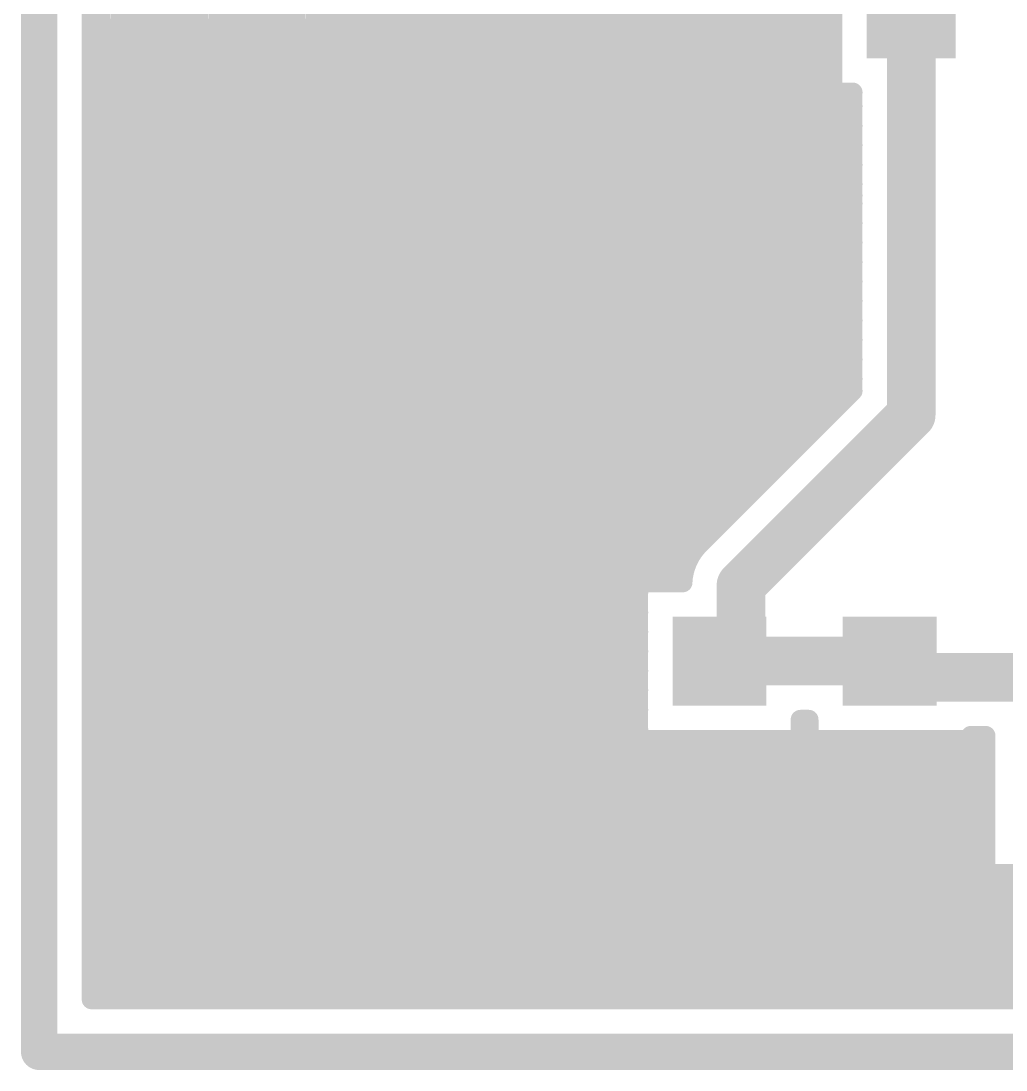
# Model space of a CAD drawing. Header units: inches. Extents: x 0 to 226, y 0 to 70.
# Drawn here: x -0.19 to 10.1, y -0.19 to 10.76 of the extents above; entities that cross this region are included whole.
import ezdxf

# ---------------------------------------------------------------- set-up
doc = ezdxf.new("R2010")
doc.units = ezdxf.units.IN
doc.layers.add('Keep-Out Layer', color=6, linetype='Continuous')
doc.layers.add('Top Layer', color=1, linetype='Continuous')

msp = doc.modelspace()

# ---------------------------------------------------------------- linework, layer by layer
at = {"layer": 'Keep-Out Layer'}
for points in [[(0, 0, 0.381, 0.381, 0), (0, 24.83, 0.381, 0.381, 0)], [(0, 0, 0.381, 0.381, 0), (19.441, 0, 0.381, 0.381, 0)]]:
    msp.add_lwpolyline(points, format="xyseb", dxfattribs=at)
msp.add_lwpolyline([(-0.095, 0, 0.191, 0.191, 1), (0.095, 0, 0.191, 0.191, 1)], format="xyseb", close=True, dxfattribs=at)
msp.add_lwpolyline([(-0.095, 0, 0.191, 0.191, 1), (0.095, 0, 0.191, 0.191, 1)], format="xyseb", close=True, dxfattribs=at)
at = {"layer": 'Top Layer'}
for points in [[(0.546, 0.546, 0.203, 0.203, 0), (0.546, 18.506, 0.203, 0.203, 0)], [(0.646, 0.546, 0.203, 0.203, 0), (0.646, 18.506, 0.203, 0.203, 0)], [(0.85, 0.546, 0.203, 0.203, 0), (0.85, 18.506, 0.203, 0.203, 0)], [(1.053, 0.546, 0.203, 0.203, 0), (1.053, 18.506, 0.203, 0.203, 0)], [(1.256, 0.546, 0.203, 0.203, 0), (1.256, 18.506, 0.203, 0.203, 0)], [(1.459, 0.546, 0.203, 0.203, 0), (1.459, 18.506, 0.203, 0.203, 0)], [(1.662, 0.546, 0.203, 0.203, 0), (1.662, 18.506, 0.203, 0.203, 0)], [(1.866, 0.546, 0.203, 0.203, 0), (1.866, 18.506, 0.203, 0.203, 0)], [(2.069, 0.546, 0.203, 0.203, 0), (2.069, 18.506, 0.203, 0.203, 0)], [(2.272, 0.546, 0.203, 0.203, 0), (2.272, 18.506, 0.203, 0.203, 0)], [(2.475, 0.546, 0.203, 0.203, 0), (2.475, 18.506, 0.203, 0.203, 0)], [(2.678, 0.546, 0.203, 0.203, 0), (2.678, 18.506, 0.203, 0.203, 0)], [(2.882, 0.546, 0.203, 0.203, 0), (2.882, 18.506, 0.203, 0.203, 0)], [(3.085, 0.546, 0.203, 0.203, 0), (3.085, 18.506, 0.203, 0.203, 0)], [(3.288, 0.546, 0.203, 0.203, 0), (3.288, 18.506, 0.203, 0.203, 0)], [(3.491, 0.546, 0.203, 0.203, 0), (3.491, 18.506, 0.203, 0.203, 0)], [(3.694, 0.546, 0.203, 0.203, 0), (3.694, 18.506, 0.203, 0.203, 0)], [(3.898, 0.546, 0.203, 0.203, 0), (3.898, 18.506, 0.203, 0.203, 0)], [(4.101, 0.546, 0.203, 0.203, 0), (4.101, 18.506, 0.203, 0.203, 0)], [(4.304, 0.546, 0.203, 0.203, 0), (4.304, 18.506, 0.203, 0.203, 0)], [(4.507, 0.546, 0.203, 0.203, 0), (4.507, 18.506, 0.203, 0.203, 0)], [(4.71, 0.546, 0.203, 0.203, 0), (4.71, 18.506, 0.203, 0.203, 0)], [(4.914, 0.546, 0.203, 0.203, 0), (4.914, 18.506, 0.203, 0.203, 0)], [(5.117, 0.546, 0.203, 0.203, 0), (5.117, 18.506, 0.203, 0.203, 0)], [(5.32, 0.546, 0.203, 0.203, 0), (5.32, 18.506, 0.203, 0.203, 0)], [(5.523, 0.546, 0.203, 0.203, 0), (5.523, 18.506, 0.203, 0.203, 0)], [(5.726, 0.546, 0.203, 0.203, 0), (5.726, 18.506, 0.203, 0.203, 0)], [(5.93, 0.546, 0.203, 0.203, 0), (5.93, 18.506, 0.203, 0.203, 0)], [(6.133, 0.546, 0.203, 0.203, 0), (6.133, 18.506, 0.203, 0.203, 0)], [(6.336, 4.898, 0.203, 0.203, 0), (6.336, 18.506, 0.203, 0.203, 0)], [(6.539, 4.898, 0.203, 0.203, 0), (6.539, 18.506, 0.203, 0.203, 0)], [(6.742, 5.04, 0.203, 0.203, 0), (6.742, 18.506, 0.203, 0.203, 0)], [(6.946, 5.35, 0.203, 0.203, 0), (6.946, 18.506, 0.203, 0.203, 0)], [(7.149, 5.553, 0.203, 0.203, 0), (7.149, 18.506, 0.203, 0.203, 0)], [(7.352, 5.756, 0.203, 0.203, 0), (7.352, 18.506, 0.203, 0.203, 0)], [(7.555, 5.959, 0.203, 0.203, 0), (7.555, 18.506, 0.203, 0.203, 0)], [(7.758, 6.163, 0.203, 0.203, 0), (7.758, 18.506, 0.203, 0.203, 0)], [(7.962, 6.366, 0.203, 0.203, 0), (7.962, 18.506, 0.203, 0.203, 0)], [(8.165, 6.569, 0.203, 0.203, 0), (8.165, 18.506, 0.203, 0.203, 0)], [(8.284, 10.015, 0.203, 0.203, 0), (8.284, 11.706, 0.203, 0.203, 0)], [(9.105, 8.94, 0.508, 0.508, 0), (9.105, 10.86, 0.508, 0.508, 0)], [(0.546, 10.682, 0.203, 0.203, 0), (8.284, 10.682, 0.203, 0.203, 0)], [(0.546, 10.479, 0.203, 0.203, 0), (8.284, 10.479, 0.203, 0.203, 0)], [(0.546, 10.276, 0.203, 0.203, 0), (8.284, 10.276, 0.203, 0.203, 0)], [(0.546, 10.073, 0.203, 0.203, 0), (8.284, 10.073, 0.203, 0.203, 0)], [(8.284, 10.015, 0.203, 0.203, 0), (8.495, 10.015, 0.203, 0.203, 0)], [(8.368, 6.772, 0.203, 0.203, 0), (8.368, 10.015, 0.203, 0.203, 0)], [(8.495, 8.94, 0.203, 0.203, 0), (8.495, 10.015, 0.203, 0.203, 0)], [(0.546, 9.87, 0.203, 0.203, 0), (8.495, 9.87, 0.203, 0.203, 0)], [(0.546, 9.666, 0.203, 0.203, 0), (8.495, 9.666, 0.203, 0.203, 0)], [(0.546, 9.463, 0.203, 0.203, 0), (8.495, 9.463, 0.203, 0.203, 0)], [(0.546, 9.26, 0.203, 0.203, 0), (8.495, 9.26, 0.203, 0.203, 0)], [(0.546, 9.057, 0.203, 0.203, 0), (8.495, 9.057, 0.203, 0.203, 0)], [(9.105, 6.647, 0.508, 0.508, 0), (9.105, 8.94, 0.508, 0.508, 0)], [(8.495, 6.899, 0.203, 0.203, 0), (8.495, 8.94, 0.203, 0.203, 0)], [(0.546, 8.854, 0.203, 0.203, 0), (8.495, 8.854, 0.203, 0.203, 0)], [(0.546, 8.65, 0.203, 0.203, 0), (8.495, 8.65, 0.203, 0.203, 0)], [(0.546, 8.447, 0.203, 0.203, 0), (8.495, 8.447, 0.203, 0.203, 0)], [(0.546, 8.244, 0.203, 0.203, 0), (8.495, 8.244, 0.203, 0.203, 0)], [(0.546, 8.041, 0.203, 0.203, 0), (8.495, 8.041, 0.203, 0.203, 0)], [(0.546, 7.838, 0.203, 0.203, 0), (8.495, 7.838, 0.203, 0.203, 0)], [(0.546, 7.634, 0.203, 0.203, 0), (8.495, 7.634, 0.203, 0.203, 0)], [(0.546, 7.431, 0.203, 0.203, 0), (8.495, 7.431, 0.203, 0.203, 0)], [(0.546, 7.228, 0.203, 0.203, 0), (8.495, 7.228, 0.203, 0.203, 0)], [(0.546, 7.025, 0.203, 0.203, 0), (8.495, 7.025, 0.203, 0.203, 0)], [(0.546, 6.822, 0.203, 0.203, 0), (8.418, 6.822, 0.203, 0.203, 0)], [(6.897, 5.301, 0.203, 0.203, 0), (8.495, 6.899, 0.203, 0.203, 0)], [(7.328, 4.87, 0.508, 0.508, 0), (9.105, 6.647, 0.508, 0.508, 0)], [(0.546, 6.618, 0.203, 0.203, 0), (8.214, 6.618, 0.203, 0.203, 0)], [(0.546, 6.415, 0.203, 0.203, 0), (8.011, 6.415, 0.203, 0.203, 0)], [(0.546, 6.212, 0.203, 0.203, 0), (7.808, 6.212, 0.203, 0.203, 0)], [(0.546, 6.009, 0.203, 0.203, 0), (7.605, 6.009, 0.203, 0.203, 0)], [(0.546, 5.806, 0.203, 0.203, 0), (7.402, 5.806, 0.203, 0.203, 0)], [(0.546, 5.602, 0.203, 0.203, 0), (7.198, 5.602, 0.203, 0.203, 0)], [(0.546, 5.399, 0.203, 0.203, 0), (6.995, 5.399, 0.203, 0.203, 0)], [(6.719, 4.898, 0.203, 0.203, -0.186704), (6.897, 5.301, 0.203, 0.203, 0)], [(6.719, 4.898, 0.203, 0.203, -0.186704), (6.897, 5.301, 0.203, 0.203, 0)], [(0.546, 5.196, 0.203, 0.203, 0), (6.813, 5.196, 0.203, 0.203, 0)], [(0.546, 4.993, 0.203, 0.203, 0), (6.731, 4.993, 0.203, 0.203, 0)], [(7.328, 4.289, 0.508, 0.508, 0), (7.328, 4.87, 0.508, 0.508, 0)], [(6.257, 3.257, 0.203, 0.203, 0), (6.257, 4.898, 0.203, 0.203, 0)], [(6.257, 4.898, 0.203, 0.203, 0), (6.719, 4.898, 0.203, 0.203, 0)], [(0.546, 4.79, 0.203, 0.203, 0), (6.257, 4.79, 0.203, 0.203, 0)], [(0.546, 4.586, 0.203, 0.203, 0), (6.257, 4.586, 0.203, 0.203, 0)], [(7.117, 4.078, 0.508, 0.508, 0), (7.328, 4.289, 0.508, 0.508, 0)], [(0.546, 4.383, 0.203, 0.203, 0), (6.257, 4.383, 0.203, 0.203, 0)], [(0.546, 4.18, 0.203, 0.203, 0), (6.257, 4.18, 0.203, 0.203, 0)], [(7.103, 4.078, 0.508, 0.508, 0), (7.117, 4.078, 0.508, 0.508, 0)], [(7.103, 4.078, 0.508, 0.508, 0), (8.881, 4.078, 0.508, 0.508, 0)], [(8.881, 4.078, 0.508, 0.508, 0), (9.051, 3.908, 0.508, 0.508, 0)], [(9.051, 3.908, 0.508, 0.508, 0), (10.545, 3.908, 0.508, 0.508, 0)], [(0.546, 3.977, 0.203, 0.203, 0), (6.257, 3.977, 0.203, 0.203, 0)], [(0.546, 3.774, 0.203, 0.203, 0), (6.257, 3.774, 0.203, 0.203, 0)], [(0.546, 3.57, 0.203, 0.203, 0), (6.257, 3.57, 0.203, 0.203, 0)], [(7.949, 3.468, 0.203, 0.203, 0), (8.036, 3.468, 0.203, 0.203, 0)], [(7.949, 3.257, 0.203, 0.203, 0), (7.949, 3.468, 0.203, 0.203, 0)], [(7.962, 0.546, 0.203, 0.203, 0), (7.962, 3.468, 0.203, 0.203, 0)], [(8.036, 3.257, 0.203, 0.203, 0), (8.036, 3.468, 0.203, 0.203, 0)], [(0.546, 3.367, 0.203, 0.203, 0), (6.257, 3.367, 0.203, 0.203, 0)], [(7.949, 3.367, 0.203, 0.203, 0), (8.036, 3.367, 0.203, 0.203, 0)], [(9.727, 3.299, 0.203, 0.203, 0), (9.883, 3.299, 0.203, 0.203, 0)], [(9.79, 0.546, 0.203, 0.203, 0), (9.79, 3.299, 0.203, 0.203, 0)], [(9.883, 1.859, 0.203, 0.203, 0), (9.883, 3.299, 0.203, 0.203, 0)], [(6.257, 3.257, 0.203, 0.203, 0), (7.949, 3.257, 0.203, 0.203, 0)], [(6.336, 0.546, 0.203, 0.203, 0), (6.336, 3.257, 0.203, 0.203, 0)], [(6.539, 0.546, 0.203, 0.203, 0), (6.539, 3.257, 0.203, 0.203, 0)], [(6.742, 0.546, 0.203, 0.203, 0), (6.742, 3.257, 0.203, 0.203, 0)], [(6.946, 0.546, 0.203, 0.203, 0), (6.946, 3.257, 0.203, 0.203, 0)], [(7.149, 0.546, 0.203, 0.203, 0), (7.149, 3.257, 0.203, 0.203, 0)], [(7.352, 0.546, 0.203, 0.203, 0), (7.352, 3.257, 0.203, 0.203, 0)], [(7.555, 0.546, 0.203, 0.203, 0), (7.555, 3.257, 0.203, 0.203, 0)], [(7.758, 0.546, 0.203, 0.203, 0), (7.758, 3.257, 0.203, 0.203, 0)], [(8.036, 3.257, 0.203, 0.203, 0), (9.727, 3.257, 0.203, 0.203, 0)], [(8.165, 0.546, 0.203, 0.203, 0), (8.165, 3.257, 0.203, 0.203, 0)], [(8.368, 0.546, 0.203, 0.203, 0), (8.368, 3.257, 0.203, 0.203, 0)], [(8.571, 0.546, 0.203, 0.203, 0), (8.571, 3.257, 0.203, 0.203, 0)], [(8.774, 0.546, 0.203, 0.203, 0), (8.774, 3.257, 0.203, 0.203, 0)], [(8.978, 0.546, 0.203, 0.203, 0), (8.978, 3.257, 0.203, 0.203, 0)], [(9.181, 0.546, 0.203, 0.203, 0), (9.181, 3.257, 0.203, 0.203, 0)], [(9.384, 0.546, 0.203, 0.203, 0), (9.384, 3.257, 0.203, 0.203, 0)], [(9.587, 0.546, 0.203, 0.203, 0), (9.587, 3.257, 0.203, 0.203, 0)], [(0.546, 3.164, 0.203, 0.203, 0), (9.883, 3.164, 0.203, 0.203, 0)], [(0.546, 2.961, 0.203, 0.203, 0), (9.883, 2.961, 0.203, 0.203, 0)], [(0.546, 2.758, 0.203, 0.203, 0), (9.883, 2.758, 0.203, 0.203, 0)], [(0.546, 2.554, 0.203, 0.203, 0), (9.883, 2.554, 0.203, 0.203, 0)], [(0.546, 2.351, 0.203, 0.203, 0), (9.883, 2.351, 0.203, 0.203, 0)], [(0.546, 2.148, 0.203, 0.203, 0), (9.883, 2.148, 0.203, 0.203, 0)], [(0.546, 1.945, 0.203, 0.203, 0), (9.883, 1.945, 0.203, 0.203, 0)], [(9.883, 1.859, 0.203, 0.203, 0), (11.594, 1.859, 0.203, 0.203, 0)], [(9.994, 0.546, 0.203, 0.203, 0), (9.994, 1.859, 0.203, 0.203, 0)], [(0.546, 1.742, 0.203, 0.203, 0), (18.894, 1.742, 0.203, 0.203, 0)], [(0.546, 1.538, 0.203, 0.203, 0), (18.894, 1.538, 0.203, 0.203, 0)], [(0.546, 1.335, 0.203, 0.203, 0), (18.894, 1.335, 0.203, 0.203, 0)], [(0.546, 1.132, 0.203, 0.203, 0), (18.894, 1.132, 0.203, 0.203, 0)], [(0.546, 0.929, 0.203, 0.203, 0), (18.894, 0.929, 0.203, 0.203, 0)], [(0.546, 0.726, 0.203, 0.203, 0), (18.894, 0.726, 0.203, 0.203, 0)], [(0.546, 0.546, 0.203, 0.203, 0), (18.894, 0.546, 0.203, 0.203, 0)]]:
    msp.add_lwpolyline(points, format="xyseb", dxfattribs=at)
for points in [[(8.978, 10.86, 0.254, 0.254, 1), (9.232, 10.86, 0.254, 0.254, 1)], [(3.711, 10.687, 0.305, 0.305, 1), (4.016, 10.687, 0.305, 0.305, 1)], [(2.111, 10.619, 0.305, 0.305, 1), (2.416, 10.619, 0.305, 0.305, 1)], [(0.495, 10.682, 0.102, 0.102, 1), (0.597, 10.682, 0.102, 0.102, 1)], [(8.233, 10.682, 0.102, 0.102, 1), (8.335, 10.682, 0.102, 0.102, 1)], [(0.495, 10.479, 0.102, 0.102, 1), (0.597, 10.479, 0.102, 0.102, 1)], [(8.233, 10.479, 0.102, 0.102, 1), (8.335, 10.479, 0.102, 0.102, 1)], [(0.495, 10.276, 0.102, 0.102, 1), (0.597, 10.276, 0.102, 0.102, 1)], [(8.233, 10.276, 0.102, 0.102, 1), (8.335, 10.276, 0.102, 0.102, 1)], [(5.836, 9.861, 0.356, 0.356, 1), (6.191, 9.861, 0.356, 0.356, 1)], [(0.495, 10.073, 0.102, 0.102, 1), (0.597, 10.073, 0.102, 0.102, 1)], [(7.444, 9.756, 0.356, 0.356, 1), (7.8, 9.756, 0.356, 0.356, 1)], [(8.233, 10.073, 0.102, 0.102, 1), (8.335, 10.073, 0.102, 0.102, 1)], [(8.233, 10.015, 0.102, 0.102, 1), (8.335, 10.015, 0.102, 0.102, 1)], [(8.233, 10.015, 0.102, 0.102, 1), (8.335, 10.015, 0.102, 0.102, 1)], [(8.317, 10.015, 0.102, 0.102, 1), (8.419, 10.015, 0.102, 0.102, 1)], [(8.444, 10.015, 0.102, 0.102, 1), (8.546, 10.015, 0.102, 0.102, 1)], [(8.444, 10.015, 0.102, 0.102, 1), (8.546, 10.015, 0.102, 0.102, 1)], [(0.495, 9.87, 0.102, 0.102, 1), (0.597, 9.87, 0.102, 0.102, 1)], [(8.444, 9.87, 0.102, 0.102, 1), (8.546, 9.87, 0.102, 0.102, 1)], [(0.495, 9.666, 0.102, 0.102, 1), (0.597, 9.666, 0.102, 0.102, 1)], [(8.444, 9.666, 0.102, 0.102, 1), (8.546, 9.666, 0.102, 0.102, 1)], [(5.237, 9.35, 0.356, 0.356, 1), (5.592, 9.35, 0.356, 0.356, 1)], [(0.495, 9.463, 0.102, 0.102, 1), (0.597, 9.463, 0.102, 0.102, 1)], [(8.444, 9.463, 0.102, 0.102, 1), (8.546, 9.463, 0.102, 0.102, 1)], [(0.495, 9.26, 0.102, 0.102, 1), (0.597, 9.26, 0.102, 0.102, 1)], [(2.418, 9.111, 0.305, 0.305, 1), (2.723, 9.111, 0.305, 0.305, 1)], [(8.444, 9.26, 0.102, 0.102, 1), (8.546, 9.26, 0.102, 0.102, 1)], [(1.021, 8.958, 0.305, 0.305, 1), (1.326, 8.958, 0.305, 0.305, 1)], [(3.815, 8.937, 0.305, 0.305, 1), (4.119, 8.937, 0.305, 0.305, 1)], [(0.495, 9.057, 0.102, 0.102, 1), (0.597, 9.057, 0.102, 0.102, 1)], [(8.444, 9.057, 0.102, 0.102, 1), (8.546, 9.057, 0.102, 0.102, 1)], [(8.978, 8.94, 0.254, 0.254, 1), (9.232, 8.94, 0.254, 0.254, 1)], [(8.978, 8.94, 0.254, 0.254, 1), (9.232, 8.94, 0.254, 0.254, 1)], [(8.444, 8.94, 0.102, 0.102, 1), (8.546, 8.94, 0.102, 0.102, 1)], [(8.444, 8.94, 0.102, 0.102, 1), (8.546, 8.94, 0.102, 0.102, 1)], [(0.495, 8.854, 0.102, 0.102, 1), (0.597, 8.854, 0.102, 0.102, 1)], [(8.444, 8.854, 0.102, 0.102, 1), (8.546, 8.854, 0.102, 0.102, 1)], [(0.495, 8.65, 0.102, 0.102, 1), (0.597, 8.65, 0.102, 0.102, 1)], [(8.444, 8.65, 0.102, 0.102, 1), (8.546, 8.65, 0.102, 0.102, 1)], [(0.495, 8.447, 0.102, 0.102, 1), (0.597, 8.447, 0.102, 0.102, 1)], [(8.444, 8.447, 0.102, 0.102, 1), (8.546, 8.447, 0.102, 0.102, 1)], [(0.495, 8.244, 0.102, 0.102, 1), (0.597, 8.244, 0.102, 0.102, 1)], [(8.444, 8.244, 0.102, 0.102, 1), (8.546, 8.244, 0.102, 0.102, 1)], [(0.495, 8.041, 0.102, 0.102, 1), (0.597, 8.041, 0.102, 0.102, 1)], [(8.444, 8.041, 0.102, 0.102, 1), (8.546, 8.041, 0.102, 0.102, 1)], [(5.724, 7.701, 0.305, 0.305, 1), (6.029, 7.701, 0.305, 0.305, 1)], [(7.198, 7.786, 0.305, 0.305, 1), (7.503, 7.786, 0.305, 0.305, 1)], [(0.495, 7.838, 0.102, 0.102, 1), (0.597, 7.838, 0.102, 0.102, 1)], [(3.116, 7.602, 0.305, 0.305, 1), (3.421, 7.602, 0.305, 0.305, 1)], [(8.444, 7.838, 0.102, 0.102, 1), (8.546, 7.838, 0.102, 0.102, 1)], [(0.495, 7.634, 0.102, 0.102, 1), (0.597, 7.634, 0.102, 0.102, 1)], [(8.444, 7.634, 0.102, 0.102, 1), (8.546, 7.634, 0.102, 0.102, 1)], [(0.495, 7.431, 0.102, 0.102, 1), (0.597, 7.431, 0.102, 0.102, 1)], [(4.513, 7.189, 0.305, 0.305, 1), (4.818, 7.189, 0.305, 0.305, 1)], [(8.444, 7.431, 0.102, 0.102, 1), (8.546, 7.431, 0.102, 0.102, 1)], [(0.495, 7.228, 0.102, 0.102, 1), (0.597, 7.228, 0.102, 0.102, 1)], [(1.72, 6.955, 0.305, 0.305, 1), (2.025, 6.955, 0.305, 0.305, 1)], [(8.444, 7.228, 0.102, 0.102, 1), (8.546, 7.228, 0.102, 0.102, 1)], [(0.495, 7.025, 0.102, 0.102, 1), (0.597, 7.025, 0.102, 0.102, 1)], [(8.444, 7.025, 0.102, 0.102, 1), (8.546, 7.025, 0.102, 0.102, 1)], [(7.025, 6.748, 0.305, 0.305, 1), (7.33, 6.748, 0.305, 0.305, 1)], [(0.495, 6.822, 0.102, 0.102, 1), (0.597, 6.822, 0.102, 0.102, 1)], [(8.367, 6.822, 0.102, 0.102, 1), (8.468, 6.822, 0.102, 0.102, 1)], [(8.444, 6.899, 0.102, 0.102, 1), (8.546, 6.899, 0.102, 0.102, 1)], [(8.444, 6.899, 0.102, 0.102, 1), (8.546, 6.899, 0.102, 0.102, 1)], [(8.978, 6.647, 0.254, 0.254, 1), (9.232, 6.647, 0.254, 0.254, 1)], [(8.978, 6.647, 0.254, 0.254, 1), (9.232, 6.647, 0.254, 0.254, 1)], [(8.317, 6.772, 0.102, 0.102, 1), (8.419, 6.772, 0.102, 0.102, 1)], [(0.495, 6.618, 0.102, 0.102, 1), (0.597, 6.618, 0.102, 0.102, 1)], [(1.021, 6.443, 0.305, 0.305, 1), (1.326, 6.443, 0.305, 0.305, 1)], [(8.164, 6.618, 0.102, 0.102, 1), (8.265, 6.618, 0.102, 0.102, 1)], [(8.114, 6.569, 0.102, 0.102, 1), (8.216, 6.569, 0.102, 0.102, 1)], [(0.495, 6.415, 0.102, 0.102, 1), (0.597, 6.415, 0.102, 0.102, 1)], [(7.911, 6.366, 0.102, 0.102, 1), (8.012, 6.366, 0.102, 0.102, 1)], [(7.96, 6.415, 0.102, 0.102, 1), (8.062, 6.415, 0.102, 0.102, 1)], [(0.495, 6.212, 0.102, 0.102, 1), (0.597, 6.212, 0.102, 0.102, 1)], [(3.239, 5.96, 0.305, 0.305, 1), (3.544, 5.96, 0.305, 0.305, 1)], [(7.708, 6.163, 0.102, 0.102, 1), (7.809, 6.163, 0.102, 0.102, 1)], [(7.757, 6.212, 0.102, 0.102, 1), (7.859, 6.212, 0.102, 0.102, 1)], [(0.495, 6.009, 0.102, 0.102, 1), (0.597, 6.009, 0.102, 0.102, 1)], [(7.504, 5.959, 0.102, 0.102, 1), (7.606, 5.959, 0.102, 0.102, 1)], [(7.554, 6.009, 0.102, 0.102, 1), (7.656, 6.009, 0.102, 0.102, 1)], [(0.495, 5.806, 0.102, 0.102, 1), (0.597, 5.806, 0.102, 0.102, 1)], [(5.757, 5.595, 0.305, 0.305, 1), (6.061, 5.595, 0.305, 0.305, 1)], [(7.301, 5.756, 0.102, 0.102, 1), (7.403, 5.756, 0.102, 0.102, 1)], [(7.351, 5.806, 0.102, 0.102, 1), (7.452, 5.806, 0.102, 0.102, 1)], [(0.495, 5.602, 0.102, 0.102, 1), (0.597, 5.602, 0.102, 0.102, 1)], [(7.148, 5.602, 0.102, 0.102, 1), (7.249, 5.602, 0.102, 0.102, 1)], [(7.098, 5.553, 0.102, 0.102, 1), (7.2, 5.553, 0.102, 0.102, 1)], [(0.495, 5.399, 0.102, 0.102, 1), (0.597, 5.399, 0.102, 0.102, 1)], [(6.944, 5.399, 0.102, 0.102, 1), (7.046, 5.399, 0.102, 0.102, 1)], [(6.846, 5.301, 0.102, 0.102, 1), (6.947, 5.301, 0.102, 0.102, 1)], [(6.846, 5.301, 0.102, 0.102, 1), (6.947, 5.301, 0.102, 0.102, 1)], [(6.846, 5.301, 0.102, 0.102, 1), (6.947, 5.301, 0.102, 0.102, 1)], [(6.895, 5.35, 0.102, 0.102, 1), (6.996, 5.35, 0.102, 0.102, 1)], [(0.495, 5.196, 0.102, 0.102, 1), (0.597, 5.196, 0.102, 0.102, 1)], [(6.762, 5.196, 0.102, 0.102, 1), (6.864, 5.196, 0.102, 0.102, 1)], [(0.495, 4.993, 0.102, 0.102, 1), (0.597, 4.993, 0.102, 0.102, 1)], [(3.544, 4.79, 0.305, 0.305, 1), (3.849, 4.79, 0.305, 0.305, 1)], [(6.68, 4.993, 0.102, 0.102, 1), (6.781, 4.993, 0.102, 0.102, 1)], [(6.692, 5.04, 0.102, 0.102, 1), (6.793, 5.04, 0.102, 0.102, 1)], [(7.201, 4.87, 0.254, 0.254, 1), (7.455, 4.87, 0.254, 0.254, 1)], [(7.201, 4.87, 0.254, 0.254, 1), (7.455, 4.87, 0.254, 0.254, 1)], [(6.207, 4.898, 0.102, 0.102, 1), (6.308, 4.898, 0.102, 0.102, 1)], [(6.207, 4.898, 0.102, 0.102, 1), (6.308, 4.898, 0.102, 0.102, 1)], [(6.285, 4.898, 0.102, 0.102, 1), (6.387, 4.898, 0.102, 0.102, 1)], [(6.488, 4.898, 0.102, 0.102, 1), (6.59, 4.898, 0.102, 0.102, 1)], [(6.668, 4.898, 0.102, 0.102, 1), (6.77, 4.898, 0.102, 0.102, 1)], [(6.668, 4.898, 0.102, 0.102, 1), (6.77, 4.898, 0.102, 0.102, 1)], [(6.668, 4.898, 0.102, 0.102, 1), (6.77, 4.898, 0.102, 0.102, 1)], [(0.495, 4.79, 0.102, 0.102, 1), (0.597, 4.79, 0.102, 0.102, 1)], [(6.207, 4.79, 0.102, 0.102, 1), (6.308, 4.79, 0.102, 0.102, 1)], [(1.738, 4.41, 0.305, 0.305, 1), (2.043, 4.41, 0.305, 0.305, 1)], [(0.495, 4.586, 0.102, 0.102, 1), (0.597, 4.586, 0.102, 0.102, 1)], [(6.207, 4.586, 0.102, 0.102, 1), (6.308, 4.586, 0.102, 0.102, 1)], [(7.201, 4.289, 0.254, 0.254, 1), (7.455, 4.289, 0.254, 0.254, 1)], [(7.201, 4.289, 0.254, 0.254, 1), (7.455, 4.289, 0.254, 0.254, 1)], [(0.495, 4.383, 0.102, 0.102, 1), (0.597, 4.383, 0.102, 0.102, 1)], [(5.07, 4.101, 0.356, 0.356, 1), (5.426, 4.101, 0.356, 0.356, 1)], [(6.207, 4.383, 0.102, 0.102, 1), (6.308, 4.383, 0.102, 0.102, 1)], [(0.495, 4.18, 0.102, 0.102, 1), (0.597, 4.18, 0.102, 0.102, 1)], [(6.207, 4.18, 0.102, 0.102, 1), (6.308, 4.18, 0.102, 0.102, 1)], [(6.976, 4.078, 0.254, 0.254, 1), (7.23, 4.078, 0.254, 0.254, 1)], [(6.976, 4.078, 0.254, 0.254, 1), (7.23, 4.078, 0.254, 0.254, 1)], [(6.99, 4.078, 0.254, 0.254, 1), (7.244, 4.078, 0.254, 0.254, 1)], [(6.99, 4.078, 0.254, 0.254, 1), (7.244, 4.078, 0.254, 0.254, 1)], [(8.754, 4.078, 0.254, 0.254, 1), (9.008, 4.078, 0.254, 0.254, 1)], [(8.754, 4.078, 0.254, 0.254, 1), (9.008, 4.078, 0.254, 0.254, 1)], [(8.924, 3.908, 0.254, 0.254, 1), (9.178, 3.908, 0.254, 0.254, 1)], [(8.924, 3.908, 0.254, 0.254, 1), (9.178, 3.908, 0.254, 0.254, 1)], [(0.495, 3.977, 0.102, 0.102, 1), (0.597, 3.977, 0.102, 0.102, 1)], [(6.207, 3.977, 0.102, 0.102, 1), (6.308, 3.977, 0.102, 0.102, 1)], [(0.495, 3.774, 0.102, 0.102, 1), (0.597, 3.774, 0.102, 0.102, 1)], [(2.893, 3.596, 0.305, 0.305, 1), (3.198, 3.596, 0.305, 0.305, 1)], [(6.207, 3.774, 0.102, 0.102, 1), (6.308, 3.774, 0.102, 0.102, 1)], [(0.495, 3.57, 0.102, 0.102, 1), (0.597, 3.57, 0.102, 0.102, 1)], [(6.207, 3.57, 0.102, 0.102, 1), (6.308, 3.57, 0.102, 0.102, 1)], [(7.898, 3.468, 0.102, 0.102, 1), (7.999, 3.468, 0.102, 0.102, 1)], [(7.898, 3.468, 0.102, 0.102, 1), (7.999, 3.468, 0.102, 0.102, 1)], [(7.911, 3.468, 0.102, 0.102, 1), (8.012, 3.468, 0.102, 0.102, 1)], [(7.985, 3.468, 0.102, 0.102, 1), (8.086, 3.468, 0.102, 0.102, 1)], [(7.985, 3.468, 0.102, 0.102, 1), (8.086, 3.468, 0.102, 0.102, 1)], [(0.495, 3.367, 0.102, 0.102, 1), (0.597, 3.367, 0.102, 0.102, 1)], [(6.207, 3.367, 0.102, 0.102, 1), (6.308, 3.367, 0.102, 0.102, 1)], [(7.898, 3.367, 0.102, 0.102, 1), (7.999, 3.367, 0.102, 0.102, 1)], [(7.985, 3.367, 0.102, 0.102, 1), (8.086, 3.367, 0.102, 0.102, 1)], [(9.676, 3.299, 0.102, 0.102, 1), (9.778, 3.299, 0.102, 0.102, 1)], [(9.74, 3.299, 0.102, 0.102, 1), (9.841, 3.299, 0.102, 0.102, 1)], [(9.832, 3.299, 0.102, 0.102, 1), (9.934, 3.299, 0.102, 0.102, 1)], [(9.832, 3.299, 0.102, 0.102, 1), (9.934, 3.299, 0.102, 0.102, 1)], [(6.207, 3.257, 0.102, 0.102, 1), (6.308, 3.257, 0.102, 0.102, 1)], [(6.207, 3.257, 0.102, 0.102, 1), (6.308, 3.257, 0.102, 0.102, 1)], [(6.285, 3.257, 0.102, 0.102, 1), (6.387, 3.257, 0.102, 0.102, 1)], [(6.488, 3.257, 0.102, 0.102, 1), (6.59, 3.257, 0.102, 0.102, 1)], [(6.692, 3.257, 0.102, 0.102, 1), (6.793, 3.257, 0.102, 0.102, 1)], [(6.895, 3.257, 0.102, 0.102, 1), (6.996, 3.257, 0.102, 0.102, 1)], [(7.098, 3.257, 0.102, 0.102, 1), (7.2, 3.257, 0.102, 0.102, 1)], [(7.301, 3.257, 0.102, 0.102, 1), (7.403, 3.257, 0.102, 0.102, 1)], [(7.504, 3.257, 0.102, 0.102, 1), (7.606, 3.257, 0.102, 0.102, 1)], [(7.708, 3.257, 0.102, 0.102, 1), (7.809, 3.257, 0.102, 0.102, 1)], [(7.898, 3.257, 0.102, 0.102, 1), (7.999, 3.257, 0.102, 0.102, 1)], [(7.898, 3.257, 0.102, 0.102, 1), (7.999, 3.257, 0.102, 0.102, 1)], [(7.985, 3.257, 0.102, 0.102, 1), (8.086, 3.257, 0.102, 0.102, 1)], [(7.985, 3.257, 0.102, 0.102, 1), (8.086, 3.257, 0.102, 0.102, 1)], [(8.114, 3.257, 0.102, 0.102, 1), (8.216, 3.257, 0.102, 0.102, 1)], [(8.317, 3.257, 0.102, 0.102, 1), (8.419, 3.257, 0.102, 0.102, 1)], [(8.52, 3.257, 0.102, 0.102, 1), (8.622, 3.257, 0.102, 0.102, 1)], [(8.724, 3.257, 0.102, 0.102, 1), (8.825, 3.257, 0.102, 0.102, 1)], [(8.927, 3.257, 0.102, 0.102, 1), (9.028, 3.257, 0.102, 0.102, 1)], [(9.13, 3.257, 0.102, 0.102, 1), (9.232, 3.257, 0.102, 0.102, 1)], [(9.333, 3.257, 0.102, 0.102, 1), (9.435, 3.257, 0.102, 0.102, 1)], [(9.536, 3.257, 0.102, 0.102, 1), (9.638, 3.257, 0.102, 0.102, 1)], [(9.676, 3.257, 0.102, 0.102, 1), (9.778, 3.257, 0.102, 0.102, 1)], [(0.495, 3.164, 0.102, 0.102, 1), (0.597, 3.164, 0.102, 0.102, 1)], [(9.832, 3.164, 0.102, 0.102, 1), (9.934, 3.164, 0.102, 0.102, 1)], [(0.495, 2.961, 0.102, 0.102, 1), (0.597, 2.961, 0.102, 0.102, 1)], [(1.346, 2.725, 0.305, 0.305, 1), (1.65, 2.725, 0.305, 0.305, 1)], [(9.832, 2.961, 0.102, 0.102, 1), (9.934, 2.961, 0.102, 0.102, 1)], [(0.495, 2.758, 0.102, 0.102, 1), (0.597, 2.758, 0.102, 0.102, 1)], [(9.832, 2.758, 0.102, 0.102, 1), (9.934, 2.758, 0.102, 0.102, 1)], [(0.495, 2.554, 0.102, 0.102, 1), (0.597, 2.554, 0.102, 0.102, 1)], [(7.891, 2.316, 0.356, 0.356, 1), (8.247, 2.316, 0.356, 0.356, 1)], [(9.832, 2.554, 0.102, 0.102, 1), (9.934, 2.554, 0.102, 0.102, 1)], [(0.495, 2.351, 0.102, 0.102, 1), (0.597, 2.351, 0.102, 0.102, 1)], [(9.832, 2.351, 0.102, 0.102, 1), (9.934, 2.351, 0.102, 0.102, 1)], [(0.495, 2.148, 0.102, 0.102, 1), (0.597, 2.148, 0.102, 0.102, 1)], [(4.958, 1.94, 0.305, 0.305, 1), (5.263, 1.94, 0.305, 0.305, 1)], [(9.832, 2.148, 0.102, 0.102, 1), (9.934, 2.148, 0.102, 0.102, 1)], [(2.484, 1.842, 0.305, 0.305, 1), (2.789, 1.842, 0.305, 0.305, 1)], [(0.495, 1.945, 0.102, 0.102, 1), (0.597, 1.945, 0.102, 0.102, 1)], [(9.832, 1.945, 0.102, 0.102, 1), (9.934, 1.945, 0.102, 0.102, 1)], [(9.832, 1.859, 0.102, 0.102, 1), (9.934, 1.859, 0.102, 0.102, 1)], [(9.832, 1.859, 0.102, 0.102, 1), (9.934, 1.859, 0.102, 0.102, 1)], [(9.943, 1.859, 0.102, 0.102, 1), (10.044, 1.859, 0.102, 0.102, 1)], [(0.495, 1.742, 0.102, 0.102, 1), (0.597, 1.742, 0.102, 0.102, 1)], [(0.495, 1.538, 0.102, 0.102, 1), (0.597, 1.538, 0.102, 0.102, 1)], [(0.495, 1.335, 0.102, 0.102, 1), (0.597, 1.335, 0.102, 0.102, 1)], [(0.855, 1.194, 0.305, 0.305, 1), (1.16, 1.194, 0.305, 0.305, 1)], [(0.495, 1.132, 0.102, 0.102, 1), (0.597, 1.132, 0.102, 0.102, 1)], [(0.495, 0.929, 0.102, 0.102, 1), (0.597, 0.929, 0.102, 0.102, 1)], [(0.495, 0.726, 0.102, 0.102, 1), (0.597, 0.726, 0.102, 0.102, 1)], [(0.495, 0.546, 0.102, 0.102, 1), (0.597, 0.546, 0.102, 0.102, 1)], [(0.495, 0.546, 0.102, 0.102, 1), (0.597, 0.546, 0.102, 0.102, 1)], [(0.596, 0.546, 0.102, 0.102, 1), (0.697, 0.546, 0.102, 0.102, 1)], [(0.799, 0.546, 0.102, 0.102, 1), (0.9, 0.546, 0.102, 0.102, 1)], [(1.002, 0.546, 0.102, 0.102, 1), (1.104, 0.546, 0.102, 0.102, 1)], [(1.205, 0.546, 0.102, 0.102, 1), (1.307, 0.546, 0.102, 0.102, 1)], [(1.408, 0.546, 0.102, 0.102, 1), (1.51, 0.546, 0.102, 0.102, 1)], [(1.612, 0.546, 0.102, 0.102, 1), (1.713, 0.546, 0.102, 0.102, 1)], [(1.815, 0.546, 0.102, 0.102, 1), (1.916, 0.546, 0.102, 0.102, 1)], [(2.018, 0.546, 0.102, 0.102, 1), (2.12, 0.546, 0.102, 0.102, 1)], [(2.221, 0.546, 0.102, 0.102, 1), (2.323, 0.546, 0.102, 0.102, 1)], [(2.424, 0.546, 0.102, 0.102, 1), (2.526, 0.546, 0.102, 0.102, 1)], [(2.628, 0.546, 0.102, 0.102, 1), (2.729, 0.546, 0.102, 0.102, 1)], [(2.831, 0.546, 0.102, 0.102, 1), (2.932, 0.546, 0.102, 0.102, 1)], [(3.034, 0.546, 0.102, 0.102, 1), (3.136, 0.546, 0.102, 0.102, 1)], [(3.237, 0.546, 0.102, 0.102, 1), (3.339, 0.546, 0.102, 0.102, 1)], [(3.44, 0.546, 0.102, 0.102, 1), (3.542, 0.546, 0.102, 0.102, 1)], [(3.644, 0.546, 0.102, 0.102, 1), (3.745, 0.546, 0.102, 0.102, 1)], [(3.847, 0.546, 0.102, 0.102, 1), (3.948, 0.546, 0.102, 0.102, 1)], [(4.05, 0.546, 0.102, 0.102, 1), (4.152, 0.546, 0.102, 0.102, 1)], [(4.253, 0.546, 0.102, 0.102, 1), (4.355, 0.546, 0.102, 0.102, 1)], [(4.456, 0.546, 0.102, 0.102, 1), (4.558, 0.546, 0.102, 0.102, 1)], [(4.66, 0.546, 0.102, 0.102, 1), (4.761, 0.546, 0.102, 0.102, 1)], [(4.863, 0.546, 0.102, 0.102, 1), (4.964, 0.546, 0.102, 0.102, 1)], [(5.066, 0.546, 0.102, 0.102, 1), (5.168, 0.546, 0.102, 0.102, 1)], [(5.269, 0.546, 0.102, 0.102, 1), (5.371, 0.546, 0.102, 0.102, 1)], [(5.472, 0.546, 0.102, 0.102, 1), (5.574, 0.546, 0.102, 0.102, 1)], [(5.676, 0.546, 0.102, 0.102, 1), (5.777, 0.546, 0.102, 0.102, 1)], [(5.879, 0.546, 0.102, 0.102, 1), (5.98, 0.546, 0.102, 0.102, 1)], [(6.082, 0.546, 0.102, 0.102, 1), (6.184, 0.546, 0.102, 0.102, 1)], [(6.285, 0.546, 0.102, 0.102, 1), (6.387, 0.546, 0.102, 0.102, 1)], [(6.488, 0.546, 0.102, 0.102, 1), (6.59, 0.546, 0.102, 0.102, 1)], [(6.692, 0.546, 0.102, 0.102, 1), (6.793, 0.546, 0.102, 0.102, 1)], [(6.895, 0.546, 0.102, 0.102, 1), (6.996, 0.546, 0.102, 0.102, 1)], [(7.098, 0.546, 0.102, 0.102, 1), (7.2, 0.546, 0.102, 0.102, 1)], [(7.301, 0.546, 0.102, 0.102, 1), (7.403, 0.546, 0.102, 0.102, 1)], [(7.504, 0.546, 0.102, 0.102, 1), (7.606, 0.546, 0.102, 0.102, 1)], [(7.708, 0.546, 0.102, 0.102, 1), (7.809, 0.546, 0.102, 0.102, 1)], [(7.911, 0.546, 0.102, 0.102, 1), (8.012, 0.546, 0.102, 0.102, 1)], [(8.114, 0.546, 0.102, 0.102, 1), (8.216, 0.546, 0.102, 0.102, 1)], [(8.317, 0.546, 0.102, 0.102, 1), (8.419, 0.546, 0.102, 0.102, 1)], [(8.52, 0.546, 0.102, 0.102, 1), (8.622, 0.546, 0.102, 0.102, 1)], [(8.724, 0.546, 0.102, 0.102, 1), (8.825, 0.546, 0.102, 0.102, 1)], [(8.927, 0.546, 0.102, 0.102, 1), (9.028, 0.546, 0.102, 0.102, 1)], [(9.13, 0.546, 0.102, 0.102, 1), (9.232, 0.546, 0.102, 0.102, 1)], [(9.333, 0.546, 0.102, 0.102, 1), (9.435, 0.546, 0.102, 0.102, 1)], [(9.536, 0.546, 0.102, 0.102, 1), (9.638, 0.546, 0.102, 0.102, 1)], [(9.74, 0.546, 0.102, 0.102, 1), (9.841, 0.546, 0.102, 0.102, 1)], [(9.943, 0.546, 0.102, 0.102, 1), (10.044, 0.546, 0.102, 0.102, 1)]]:
    msp.add_lwpolyline(points, format="xyseb", close=True, dxfattribs=at)
for points in [[(8.03, 11.35), (7.1, 11.35), (8.03, 10.37), (7.1, 10.37)], [(9.57, 11.35), (8.64, 11.35), (9.57, 10.37), (8.64, 10.37)], [(7.593, 3.613), (7.593, 4.543), (6.613, 3.613), (6.613, 4.543)], [(9.371, 3.613), (9.371, 4.543), (8.391, 3.613), (8.391, 4.543)], [(7.593, 2.073), (7.593, 3.003), (6.613, 2.073), (6.613, 3.003)], [(9.371, 2.073), (9.371, 3.003), (8.391, 2.073), (8.391, 3.003)]]:
    msp.add_solid(points, dxfattribs=at)

doc.saveas('drawing.dxf')
